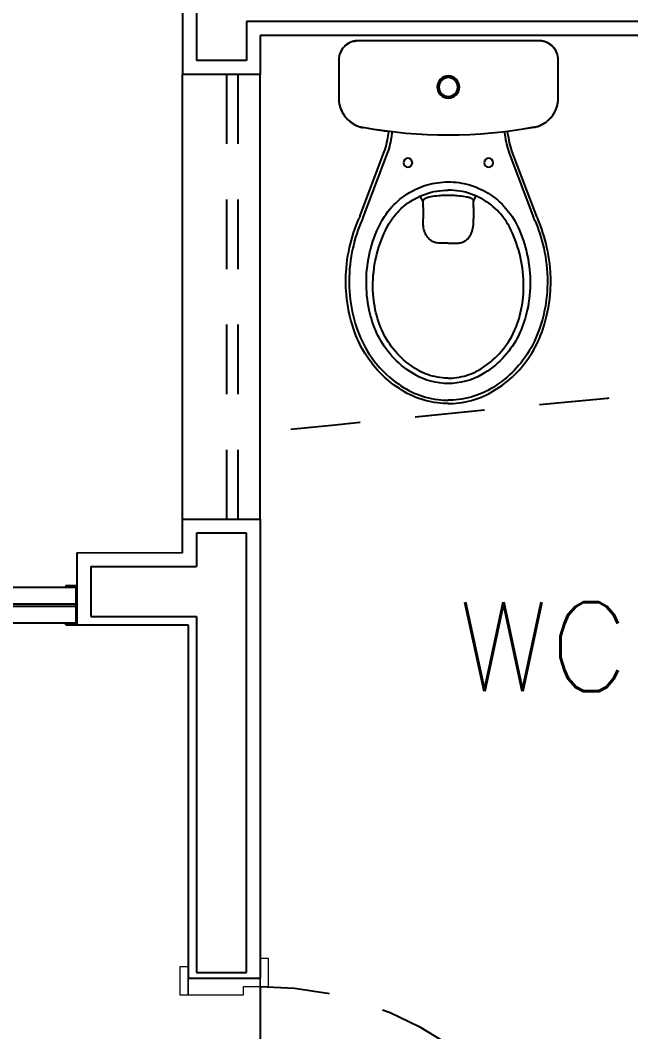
# Model space of a CAD drawing. Header units: millimetres. Extents: x 188.6 to 263.2, y 40.1 to 120.1.
# Drawn here: x 244.351 to 245.45, y 78.708 to 80.527 of the extents above; entities that cross this region are included whole.
import ezdxf

# ---------------------------------------------------------------- set-up
doc = ezdxf.new("R2010")
doc.units = ezdxf.units.MM
for name, pattern in [('ACAD_ISO14W100', [24, 12, -3, 0, -3, 0, -3, 0, -3]), ('DASHDOT2', [0.5, 0.25, -0.125, 0, -0.125]), ('HIDDEN2', [0.1875, 0.125, -0.0625]), ('XREF-TIPO$0$HIDDEN2', [0.1875, 0.125, -0.0625])]:
    doc.linetypes.add(name, pattern=pattern)
for name, color, linetype in [('ARQ', 8, 'Continuous'), ('ARQ-TXT', 8, 'Continuous'), ('ESTR-VIGAS', 11, 'HIDDEN2'), ('ESTRUTURA', 7, 'Continuous'), ('SPDA-MALHA', 162, 'ACAD_ISO14W100')]:
    doc.layers.add(name, color=color, linetype=linetype)
doc.styles.add('60-75', font='romans.shx', dxfattribs={"height": 0.12})

# ---------------------------------------------------------------- blocks, each defined once
blk = doc.blocks.new('varanda pav tipo')
at = {"color": 0, "linetype": 'Continuous'}
for radius, start, end in [(66.0865, 81.940842, 98.059109), (66.0565, 81.963438, 98.036513), (66.0015, 82.004914, 97.995038)]:
    blk.add_arc((44.19, -66.1865), radius, start, end, dxfattribs=at)
at = {"color": 0, "linetype": 'ByBlock'}
blk.add_arc((44.1853, -67.5842), 66.4892, 94.211332, 95.906992, dxfattribs=at)
blk = doc.blocks.new('XREF-TIPO$0$P909+cd00_p-flat-1')
at = {"color": 0}
for p, q in [((0.162, 0), (-0.162, 0)), ((0.162, 0), (0.162, -0.0003)), ((-0.1633, -0.0003), (-0.1633, -0.0003)), ((0.162, -0.0003), (0.162, -0.0003)), ((-0.1982, -0.1031), (-0.1982, -0.0352)), ((-0.1982, -0.0352), (-0.1982, -0.0352)), ((-0.1982, -0.1031), (-0.1982, -0.0352)), ((0.1968, -0.0352), (0.1968, -0.1036)), ((0.1968, -0.0352), (0.1968, -0.0352)), ((0.1968, -0.0352), (0.1968, -0.1036)), ((-0.1982, -0.1031), (-0.1982, -0.1031)), ((0.1968, -0.1036), (0.1968, -0.1036)), ((-0.1542, -0.156), (-0.1542, -0.1561)), ((0.1527, -0.1565), (0.1527, -0.1565)), ((-0.1593, -0.3162), (-0.1154, -0.2002)), ((-0.1099, -0.2023), (-0.1537, -0.3183)), ((0.1094, -0.2023), (0.1532, -0.3183)), ((0.1588, -0.3162), (0.115, -0.2002)), ((-0.0002, -0.2691), (-0.0002, -0.2689)), ((-0.0454, -0.2892), (-0.0499, -0.2795)), ((-0.0455, -0.2967), (-0.0455, -0.2893)), ((0.045, -0.2893), (0.0503, -0.2799)), ((0.045, -0.2967), (0.045, -0.2893)), ((-0.0455, -0.2967), (-0.0455, -0.2969)), ((-0.0455, -0.2969), (-0.0455, -0.2967)), ((-0.0455, -0.3002), (-0.0455, -0.2969)), ((-0.0455, -0.3002), (-0.0455, -0.3208)), ((0.045, -0.2967), (0.045, -0.2969)), ((0.045, -0.2969), (0.045, -0.2967)), ((0.045, -0.3002), (0.045, -0.2969)), ((0.045, -0.3002), (0.045, -0.3208)), ((-0.0455, -0.3283), (-0.0455, -0.3208)), ((0.045, -0.3283), (0.045, -0.3208)), ((0.1611, -0.3201), (0.1611, -0.3201)), ((-0.1109, -0.3364), (-0.1107, -0.3361)), ((-0.1105, -0.3363), (-0.1107, -0.3366)), ((0.1102, -0.3366), (0.11, -0.3363)), ((0.1104, -0.3364), (0.1102, -0.3361)), ((-0.0002, -0.3643), (-0.0158, -0.3643)), ((-0.0002, -0.3643), (0.0153, -0.3643)), ((-0.1236, -0.5115), (-0.1237, -0.5111)), ((-0.1235, -0.5111), (-0.1234, -0.5114)), ((0.1229, -0.5114), (0.123, -0.5111)), ((0.1231, -0.5115), (0.1232, -0.5111)), ((-0.0551, -0.5924), (-0.0556, -0.5922)), ((-0.0555, -0.5921), (-0.055, -0.5923)), ((0.0546, -0.5923), (0.055, -0.5921)), ((0.0547, -0.5924), (0.0551, -0.5922)), ((-0.0002, -0.607), (-0.0002, -0.6069)), ((-0.0002, -0.607), (-0.0002, -0.607))]:
    blk.add_line(p, q, dxfattribs=at)
for points in [[(-0.1982, -0.0352, 0), (-0.198, -0.0318, 0), (-0.1975, -0.0284, 0), (-0.1967, -0.0251, 0), (-0.1955, -0.0219, 0), (-0.1941, -0.0188, 0), (-0.1923, -0.0158, 0), (-0.1903, -0.0131, 0), (-0.188, -0.0106, 0), (-0.1854, -0.0083, 0), (-0.1827, -0.0062, 0), (-0.1797, -0.0045, 0), (-0.1766, -0.003, 0), (-0.1734, -0.0018, 0), (-0.1701, -0.001, 0), (-0.1667, -0.0005, 0), (-0.1633, -0.0003, 0)], [(-0.1982, -0.0352, 0), (-0.1982, -0.0345, 0), (-0.1981, -0.0331, 0), (-0.198, -0.0317, 0), (-0.1978, -0.0303, 0), (-0.1976, -0.029, 0), (-0.1974, -0.0276, 0), (-0.197, -0.0263, 0), (-0.1967, -0.025, 0), (-0.1962, -0.0236, 0), (-0.1957, -0.0224, 0), (-0.1952, -0.0211, 0), (-0.1946, -0.0198, 0), (-0.194, -0.0186, 0), (-0.1933, -0.0174, 0), (-0.1926, -0.0163, 0), (-0.1918, -0.0151, 0), (-0.191, -0.014, 0), (-0.1902, -0.0129, 0), (-0.1893, -0.0119, 0), (-0.1883, -0.0109, 0), (-0.1874, -0.0099, 0), (-0.1864, -0.009, 0), (-0.1853, -0.0081, 0), (-0.1842, -0.0073, 0), (-0.1831, -0.0065, 0), (-0.182, -0.0057, 0), (-0.1808, -0.005, 0), (-0.1796, -0.0043, 0), (-0.1784, -0.0037, 0), (-0.1771, -0.0032, 0), (-0.1758, -0.0026, 0), (-0.1745, -0.0022, 0), (-0.1732, -0.0018, 0), (-0.1719, -0.0014, 0), (-0.1706, -0.0011, 0), (-0.1692, -0.0008, 0), (-0.1678, -0.0006, 0), (-0.1665, -0.0005, 0), (-0.1651, -0.0004, 0), (-0.1637, -0.0003, 0), (-0.1633, -0.0003, 0)], [(0.162, -0.0003, 0), (0.1654, -0.0005, 0), (0.1687, -0.001, 0), (0.1721, -0.0018, 0), (0.1753, -0.003, 0), (0.1784, -0.0045, 0), (0.1813, -0.0062, 0), (0.1841, -0.0083, 0), (0.1866, -0.0106, 0), (0.1889, -0.0131, 0), (0.191, -0.0158, 0), (0.1927, -0.0188, 0), (0.1942, -0.0219, 0), (0.1953, -0.0251, 0), (0.1962, -0.0284, 0), (0.1967, -0.0318, 0), (0.1968, -0.0352, 0)], [(0.162, -0.0003, 0), (0.1627, -0.0003, 0), (0.1641, -0.0004, 0), (0.1655, -0.0005, 0), (0.1668, -0.0007, 0), (0.1682, -0.0009, 0), (0.1696, -0.0012, 0), (0.1709, -0.0015, 0), (0.1722, -0.0019, 0), (0.1735, -0.0023, 0), (0.1748, -0.0028, 0), (0.1761, -0.0033, 0), (0.1773, -0.0039, 0), (0.1786, -0.0045, 0), (0.1798, -0.0052, 0), (0.1809, -0.0059, 0), (0.1821, -0.0067, 0), (0.1832, -0.0075, 0), (0.1842, -0.0083, 0), (0.1853, -0.0092, 0), (0.1863, -0.0102, 0), (0.1873, -0.0111, 0), (0.1882, -0.0122, 0), (0.1891, -0.0132, 0), (0.1899, -0.0143, 0), (0.1907, -0.0154, 0), (0.1915, -0.0166, 0), (0.1922, -0.0177, 0), (0.1928, -0.0189, 0), (0.1934, -0.0202, 0), (0.194, -0.0214, 0), (0.1945, -0.0227, 0), (0.195, -0.024, 0), (0.1954, -0.0253, 0), (0.1958, -0.0266, 0), (0.1961, -0.028, 0), (0.1963, -0.0293, 0), (0.1965, -0.0307, 0), (0.1967, -0.0321, 0), (0.1968, -0.0334, 0), (0.1968, -0.0348, 0), (0.1968, -0.0352, 0)], [(-0.1542, -0.156, 0), (-0.1571, -0.1554, 0), (-0.16, -0.1546, 0), (-0.1629, -0.1536, 0), (-0.1657, -0.1525, 0), (-0.1685, -0.1512, 0), (-0.1712, -0.1498, 0), (-0.1737, -0.1482, 0), (-0.1762, -0.1465, 0), (-0.1786, -0.1446, 0), (-0.1809, -0.1426, 0), (-0.1831, -0.1405, 0), (-0.1851, -0.1383, 0), (-0.187, -0.136, 0), (-0.1888, -0.1335, 0), (-0.1904, -0.131, 0), (-0.1919, -0.1284, 0), (-0.1932, -0.1256, 0), (-0.1944, -0.1229, 0), (-0.1955, -0.1201, 0), (-0.1963, -0.1172, 0), (-0.197, -0.1142, 0), (-0.1976, -0.1113, 0), (-0.1979, -0.1083, 0), (-0.1981, -0.1053, 0), (-0.1982, -0.1031, 0)], [(-0.1542, -0.1561, 0), (-0.1544, -0.156, 0), (-0.1561, -0.1557, 0), (-0.1578, -0.1553, 0), (-0.1594, -0.1548, 0), (-0.1611, -0.1543, 0), (-0.1627, -0.1538, 0), (-0.1643, -0.1532, 0), (-0.1658, -0.1525, 0), (-0.1674, -0.1518, 0), (-0.1689, -0.151, 0), (-0.1704, -0.1502, 0), (-0.1719, -0.1494, 0), (-0.1734, -0.1485, 0), (-0.1748, -0.1475, 0), (-0.1762, -0.1466, 0), (-0.1775, -0.1455, 0), (-0.1789, -0.1445, 0), (-0.1802, -0.1434, 0), (-0.1814, -0.1422, 0), (-0.1826, -0.141, 0), (-0.1838, -0.1398, 0), (-0.185, -0.1385, 0), (-0.1861, -0.1372, 0), (-0.1871, -0.1359, 0), (-0.1881, -0.1345, 0), (-0.1891, -0.1331, 0), (-0.19, -0.1317, 0), (-0.1909, -0.1302, 0), (-0.1917, -0.1287, 0), (-0.1925, -0.1272, 0), (-0.1933, -0.1257, 0), (-0.194, -0.1241, 0), (-0.1946, -0.1225, 0), (-0.1952, -0.1209, 0), (-0.1957, -0.1193, 0), (-0.1962, -0.1177, 0), (-0.1966, -0.116, 0), (-0.197, -0.1143, 0), (-0.1973, -0.1127, 0), (-0.1976, -0.111, 0), (-0.1978, -0.1093, 0), (-0.198, -0.1076, 0), (-0.1981, -0.1059, 0), (-0.1982, -0.1042, 0), (-0.1982, -0.1031, 0)], [(0.1968, -0.1036, 0), (0.1967, -0.1066, 0), (0.1965, -0.1096, 0), (0.1961, -0.1126, 0), (0.1955, -0.1156, 0), (0.1947, -0.1185, 0), (0.1938, -0.1214, 0), (0.1927, -0.1242, 0), (0.1915, -0.127, 0), (0.1901, -0.1297, 0), (0.1885, -0.1323, 0), (0.1868, -0.1348, 0), (0.185, -0.1372, 0), (0.1831, -0.1395, 0), (0.181, -0.1417, 0), (0.1788, -0.1438, 0), (0.1765, -0.1457, 0), (0.1741, -0.1476, 0), (0.1715, -0.1492, 0), (0.169, -0.1507, 0), (0.1663, -0.1521, 0), (0.1635, -0.1533, 0), (0.1607, -0.1544, 0), (0.1578, -0.1553, 0), (0.1549, -0.1561, 0), (0.1527, -0.1565, 0)], [(0.1968, -0.1036, 0), (0.1968, -0.1038, 0), (0.1968, -0.1055, 0), (0.1967, -0.1072, 0), (0.1966, -0.1089, 0), (0.1964, -0.1107, 0), (0.1961, -0.1123, 0), (0.1958, -0.114, 0), (0.1955, -0.1157, 0), (0.1951, -0.1173, 0), (0.1946, -0.119, 0), (0.1941, -0.1206, 0), (0.1935, -0.1222, 0), (0.1929, -0.1238, 0), (0.1922, -0.1254, 0), (0.1915, -0.127, 0), (0.1908, -0.1285, 0), (0.19, -0.13, 0), (0.1891, -0.1314, 0), (0.1882, -0.1329, 0), (0.1872, -0.1343, 0), (0.1862, -0.1357, 0), (0.1852, -0.1371, 0), (0.1841, -0.1384, 0), (0.183, -0.1397, 0), (0.1818, -0.1409, 0), (0.1806, -0.1421, 0), (0.1794, -0.1433, 0), (0.1781, -0.1444, 0), (0.1768, -0.1455, 0), (0.1755, -0.1465, 0), (0.1741, -0.1476, 0), (0.1727, -0.1485, 0), (0.1713, -0.1494, 0), (0.1698, -0.1503, 0), (0.1683, -0.1511, 0), (0.1668, -0.1519, 0), (0.1652, -0.1526, 0), (0.1636, -0.1533, 0), (0.1621, -0.1539, 0), (0.1604, -0.1545, 0), (0.1588, -0.155, 0), (0.1572, -0.1555, 0), (0.1555, -0.1559, 0), (0.1538, -0.1563, 0), (0.1527, -0.1565, 0)], [(-0.1154, -0.2002, 0), (-0.1154, -0.2002, 0), (-0.114, -0.1961, 0), (-0.1127, -0.1919, 0), (-0.1116, -0.1877, 0), (-0.1106, -0.1834, 0), (-0.1097, -0.1791, 0), (-0.1089, -0.1747, 0), (-0.1077, -0.1674, 0), (-0.1071, -0.1634, 0)], [(0.115, -0.2002, 0), (0.115, -0.2002, 0), (0.1135, -0.1961, 0), (0.1122, -0.1919, 0), (0.1111, -0.1877, 0), (0.1101, -0.1834, 0), (0.1092, -0.1791, 0), (0.1084, -0.1747, 0), (0.1072, -0.1674, 0), (0.1066, -0.1636, 0)], [(-0.1011, -0.1641, 0), (-0.1014, -0.1661, 0), (-0.1024, -0.1722, 0), (-0.1035, -0.1783, 0), (-0.1043, -0.1824, 0), (-0.1051, -0.1864, 0), (-0.1061, -0.1904, 0), (-0.1072, -0.1944, 0), (-0.1085, -0.1984, 0), (-0.1099, -0.2023, 0)], [(0.1007, -0.1643, 0), (0.101, -0.1661, 0), (0.1019, -0.1722, 0), (0.103, -0.1783, 0), (0.1038, -0.1824, 0), (0.1046, -0.1864, 0), (0.1056, -0.1904, 0), (0.1067, -0.1944, 0), (0.108, -0.1984, 0), (0.1094, -0.2023, 0)], [(-0.0002, -0.2542, 0), (-0.005, -0.2543, 0), (-0.0098, -0.2545, 0), (-0.0145, -0.2549, 0), (-0.0192, -0.2555, 0), (-0.024, -0.2563, 0), (-0.0288, -0.2572, 0), (-0.0335, -0.2583, 0), (-0.0382, -0.2596, 0), (-0.0437, -0.2613, 0), (-0.049, -0.2632, 0), (-0.0543, -0.2653, 0), (-0.0595, -0.2677, 0), (-0.0637, -0.2698, 0), (-0.0678, -0.272, 0), (-0.0719, -0.2744, 0), (-0.0758, -0.2769, 0), (-0.0797, -0.2796, 0), (-0.0843, -0.283, 0), (-0.0887, -0.2866, 0), (-0.093, -0.2903, 0), (-0.0971, -0.2943, 0), (-0.1003, -0.2976, 0), (-0.1035, -0.3011, 0), (-0.1065, -0.3047, 0), (-0.1094, -0.3084, 0), (-0.1122, -0.3122, 0), (-0.1151, -0.3165, 0), (-0.1179, -0.3209, 0), (-0.1205, -0.3254, 0), (-0.1229, -0.33, 0)], [(0.1224, -0.33, 0), (0.12, -0.3254, 0), (0.1174, -0.3209, 0), (0.1146, -0.3165, 0), (0.1117, -0.3122, 0), (0.1083, -0.3076, 0), (0.1047, -0.3031, 0), (0.101, -0.2989, 0), (0.0971, -0.2947, 0), (0.0937, -0.2915, 0), (0.0902, -0.2883, 0), (0.0867, -0.2853, 0), (0.083, -0.2824, 0), (0.0792, -0.2796, 0), (0.0745, -0.2764, 0), (0.0697, -0.2734, 0), (0.0647, -0.2706, 0), (0.0596, -0.268, 0), (0.0554, -0.266, 0), (0.051, -0.2642, 0), (0.0467, -0.2625, 0), (0.0422, -0.2609, 0), (0.0377, -0.2596, 0), (0.0331, -0.2583, 0), (0.0285, -0.2573, 0), (0.0238, -0.2563, 0), (0.0191, -0.2556, 0), (0.0143, -0.255, 0), (0.0095, -0.2545, 0), (0.0046, -0.2543, 0), (-0.0002, -0.2542, 0)], [(-0.1107, -0.3361, 0), (-0.1107, -0.3361, 0), (-0.1089, -0.3327, 0), (-0.107, -0.3294, 0), (-0.105, -0.3262, 0), (-0.1025, -0.3224, 0), (-0.0999, -0.3188, 0), (-0.0972, -0.3153, 0), (-0.0943, -0.3118, 0), (-0.0912, -0.3084, 0), (-0.0881, -0.3051, 0), (-0.0847, -0.3019, 0), (-0.0813, -0.2989, 0), (-0.0774, -0.2956, 0), (-0.0733, -0.2926, 0), (-0.0692, -0.2897, 0), (-0.0649, -0.2869, 0), (-0.0604, -0.2844, 0), (-0.0558, -0.282, 0), (-0.0512, -0.2798, 0), (-0.0464, -0.2777, 0), (-0.0414, -0.2759, 0), (-0.0364, -0.2742, 0), (-0.0312, -0.2728, 0), (-0.0261, -0.2716, 0), (-0.021, -0.2706, 0), (-0.0158, -0.2699, 0), (-0.0106, -0.2693, 0), (-0.0054, -0.269, 0), (-0.0002, -0.2689, 0)], [(0.1102, -0.3361, 0), (0.1102, -0.3361, 0), (0.1084, -0.3327, 0), (0.1065, -0.3294, 0), (0.1045, -0.3262, 0), (0.102, -0.3224, 0), (0.0994, -0.3188, 0), (0.0967, -0.3153, 0), (0.0938, -0.3118, 0), (0.0908, -0.3084, 0), (0.0876, -0.3051, 0), (0.0843, -0.3019, 0), (0.0808, -0.2989, 0), (0.0769, -0.2956, 0), (0.0729, -0.2926, 0), (0.0687, -0.2897, 0), (0.0644, -0.2869, 0), (0.0599, -0.2844, 0), (0.0553, -0.282, 0), (0.0507, -0.2798, 0), (0.0459, -0.2777, 0), (0.0409, -0.2759, 0), (0.0359, -0.2742, 0), (0.0308, -0.2728, 0), (0.0256, -0.2716, 0), (0.0205, -0.2706, 0), (0.0153, -0.2699, 0), (0.0101, -0.2693, 0), (0.005, -0.269, 0), (-0.0002, -0.2689, 0)], [(-0.043, -0.2844, 0), (-0.0431, -0.2844, 0), (-0.0434, -0.2847, 0), (-0.0437, -0.2851, 0), (-0.044, -0.2855, 0), (-0.0443, -0.286, 0), (-0.0446, -0.2865, 0), (-0.0449, -0.2871, 0), (-0.0451, -0.2878, 0), (-0.0453, -0.2885, 0), (-0.0454, -0.2892, 0), (-0.0455, -0.2893, 0)], [(-0.0349, -0.281, 0), (-0.0353, -0.2811, 0), (-0.036, -0.2813, 0), (-0.0367, -0.2814, 0), (-0.0374, -0.2817, 0), (-0.0382, -0.2819, 0), (-0.0388, -0.2821, 0), (-0.0395, -0.2824, 0), (-0.0401, -0.2827, 0), (-0.0407, -0.283, 0), (-0.0413, -0.2833, 0), (-0.0419, -0.2837, 0), (-0.0425, -0.284, 0), (-0.043, -0.2844, 0)], [(-0.0002, -0.2778, 0), (-0.0016, -0.2778, 0), (-0.0046, -0.2778, 0), (-0.0077, -0.2779, 0), (-0.0108, -0.2781, 0), (-0.014, -0.2783, 0), (-0.0171, -0.2786, 0), (-0.0203, -0.2789, 0), (-0.0236, -0.2793, 0), (-0.0268, -0.2797, 0), (-0.0301, -0.2802, 0), (-0.0333, -0.2807, 0), (-0.0349, -0.281, 0)], [(0.0344, -0.281, 0), (0.034, -0.281, 0), (0.0307, -0.2804, 0), (0.0274, -0.2799, 0), (0.0241, -0.2794, 0), (0.0209, -0.279, 0), (0.0176, -0.2787, 0), (0.0144, -0.2784, 0), (0.0112, -0.2781, 0), (0.008, -0.278, 0), (0.0049, -0.2778, 0), (0.0017, -0.2778, 0), (-0.0002, -0.2778, 0)], [(0.0425, -0.2844, 0), (0.0422, -0.2842, 0), (0.0416, -0.2838, 0), (0.0411, -0.2834, 0), (0.0405, -0.2831, 0), (0.0398, -0.2828, 0), (0.0392, -0.2825, 0), (0.0385, -0.2822, 0), (0.0378, -0.2819, 0), (0.0371, -0.2817, 0), (0.0364, -0.2815, 0), (0.0357, -0.2813, 0), (0.0349, -0.2811, 0), (0.0344, -0.281, 0)], [(0.045, -0.2893, 0), (0.0448, -0.2885, 0), (0.0446, -0.2878, 0), (0.0444, -0.2871, 0), (0.0441, -0.2865, 0), (0.0438, -0.2859, 0), (0.0435, -0.2854, 0), (0.0432, -0.285, 0), (0.0428, -0.2847, 0), (0.0425, -0.2844, 0), (0.0425, -0.2844, 0)], [(-0.0455, -0.2967, 0), (-0.0455, -0.2967, 0)], [(0.045, -0.2967, 0), (0.045, -0.2967, 0)], [(-0.1777, -0.372, 0), (-0.1777, -0.372, 0), (-0.1762, -0.3654, 0), (-0.1745, -0.3588, 0), (-0.1726, -0.3522, 0), (-0.1706, -0.3456, 0), (-0.1685, -0.3391, 0), (-0.1661, -0.3327, 0), (-0.1638, -0.3267, 0), (-0.1612, -0.3208, 0)], [(-0.1558, -0.3233, 0), (-0.1582, -0.329, 0), (-0.1605, -0.3348, 0), (-0.1628, -0.3411, 0), (-0.1649, -0.3474, 0), (-0.1669, -0.3538, 0), (-0.1687, -0.3603, 0), (-0.1704, -0.3668, 0), (-0.1719, -0.3733, 0)], [(0.1553, -0.3233, 0), (0.1577, -0.329, 0), (0.16, -0.3348, 0), (0.1623, -0.3411, 0), (0.1644, -0.3474, 0), (0.1664, -0.3538, 0), (0.1682, -0.3603, 0), (0.1699, -0.3668, 0), (0.1714, -0.3733, 0)], [(0.1773, -0.372, 0), (0.1773, -0.372, 0), (0.1757, -0.3654, 0), (0.174, -0.3588, 0), (0.1721, -0.3522, 0), (0.1701, -0.3456, 0), (0.168, -0.3391, 0), (0.1656, -0.3327, 0), (0.1633, -0.3267, 0), (0.1607, -0.3208, 0)], [(-0.1229, -0.33, 0), (-0.1257, -0.3359, 0), (-0.1284, -0.3418, 0), (-0.1309, -0.3478, 0), (-0.1332, -0.3539, 0), (-0.1353, -0.3601, 0), (-0.1373, -0.3663, 0), (-0.1392, -0.3727, 0), (-0.1409, -0.3792, 0), (-0.1424, -0.3857, 0), (-0.1437, -0.3923, 0), (-0.1448, -0.3989, 0), (-0.1458, -0.4055, 0), (-0.1465, -0.412, 0), (-0.147, -0.4185, 0), (-0.1474, -0.425, 0), (-0.1476, -0.4316, 0), (-0.1476, -0.4381, 0), (-0.1475, -0.4446, 0), (-0.1471, -0.4513, 0), (-0.1465, -0.458, 0), (-0.1458, -0.4647, 0), (-0.1448, -0.4714, 0), (-0.1437, -0.478, 0), (-0.1423, -0.4846, 0), (-0.1412, -0.4897, 0), (-0.1399, -0.4947, 0), (-0.1384, -0.4998, 0), (-0.1369, -0.5048, 0), (-0.1352, -0.5098, 0), (-0.1334, -0.5148, 0)], [(-0.1237, -0.5111, 0), (-0.1237, -0.5111, 0), (-0.1241, -0.5101, 0), (-0.1259, -0.5049, 0), (-0.1275, -0.4996, 0), (-0.129, -0.4943, 0), (-0.1303, -0.4889, 0), (-0.1315, -0.4835, 0), (-0.1326, -0.478, 0), (-0.1335, -0.4724, 0), (-0.1342, -0.4668, 0), (-0.1348, -0.4612, 0), (-0.1353, -0.4556, 0), (-0.1357, -0.4489, 0), (-0.1358, -0.4422, 0), (-0.1358, -0.4355, 0), (-0.1355, -0.4289, 0), (-0.1351, -0.4222, 0), (-0.1344, -0.4158, 0), (-0.1336, -0.4093, 0), (-0.1327, -0.4029, 0), (-0.1315, -0.3965, 0), (-0.1302, -0.3902, 0), (-0.1287, -0.3839, 0), (-0.1269, -0.3775, 0), (-0.125, -0.3711, 0), (-0.1229, -0.3647, 0), (-0.1206, -0.3585, 0), (-0.1182, -0.3523, 0), (-0.1155, -0.3461, 0), (-0.1133, -0.3413, 0), (-0.1109, -0.3364, 0)], [(-0.1109, -0.3364, 0), (-0.1108, -0.3365, 0), (-0.1107, -0.3366, 0), (-0.1107, -0.3366, 0), (-0.1107, -0.3366, 0)], [(-0.1105, -0.3363, 0), (-0.1105, -0.3363, 0), (-0.1105, -0.3362, 0), (-0.1106, -0.3362, 0), (-0.1107, -0.3361, 0)], [(-0.0318, -0.3593, 0), (-0.0335, -0.358, 0), (-0.0352, -0.3565, 0), (-0.0367, -0.3549, 0), (-0.0381, -0.3532, 0), (-0.0393, -0.3514, 0), (-0.0404, -0.3495, 0), (-0.0414, -0.3476, 0), (-0.0423, -0.3455, 0), (-0.0433, -0.3428, 0), (-0.0441, -0.34, 0), (-0.0447, -0.3371, 0), (-0.0451, -0.3342, 0), (-0.0454, -0.3313, 0), (-0.0455, -0.3283, 0)], [(0.0313, -0.3593, 0), (0.0331, -0.358, 0), (0.0347, -0.3565, 0), (0.0362, -0.3549, 0), (0.0376, -0.3532, 0), (0.0388, -0.3514, 0), (0.04, -0.3495, 0), (0.0409, -0.3476, 0), (0.0418, -0.3455, 0), (0.0428, -0.3428, 0), (0.0436, -0.34, 0), (0.0442, -0.3371, 0), (0.0446, -0.3342, 0), (0.0449, -0.3313, 0), (0.045, -0.3283, 0)], [(0.11, -0.3363, 0), (0.11, -0.3363, 0), (0.11, -0.3362, 0), (0.1101, -0.3362, 0), (0.1102, -0.3361, 0)], [(0.1104, -0.3364, 0), (0.1103, -0.3365, 0), (0.1102, -0.3366, 0), (0.1102, -0.3366, 0), (0.1102, -0.3366, 0)], [(0.1232, -0.5111, 0), (0.1232, -0.5111, 0), (0.1236, -0.5101, 0), (0.1254, -0.5049, 0), (0.127, -0.4996, 0), (0.1285, -0.4943, 0), (0.1298, -0.4889, 0), (0.131, -0.4835, 0), (0.1321, -0.478, 0), (0.133, -0.4724, 0), (0.1337, -0.4668, 0), (0.1344, -0.4612, 0), (0.1348, -0.4556, 0), (0.1352, -0.4489, 0), (0.1353, -0.4422, 0), (0.1353, -0.4355, 0), (0.135, -0.4289, 0), (0.1346, -0.4222, 0), (0.1339, -0.4158, 0), (0.1331, -0.4093, 0), (0.1322, -0.4029, 0), (0.131, -0.3965, 0), (0.1297, -0.3902, 0), (0.1282, -0.3839, 0), (0.1264, -0.3775, 0), (0.1245, -0.3711, 0), (0.1224, -0.3647, 0), (0.1201, -0.3585, 0), (0.1177, -0.3523, 0), (0.115, -0.3461, 0), (0.1128, -0.3413, 0), (0.1104, -0.3364, 0)], [(0.133, -0.5148, 0), (0.1347, -0.5099, 0), (0.1364, -0.5049, 0), (0.1379, -0.4999, 0), (0.1394, -0.4948, 0), (0.1407, -0.4897, 0), (0.1419, -0.4846, 0), (0.1432, -0.4782, 0), (0.1443, -0.4717, 0), (0.1452, -0.4653, 0), (0.146, -0.4588, 0), (0.1465, -0.4523, 0), (0.1469, -0.4458, 0), (0.1471, -0.4391, 0), (0.1471, -0.4323, 0), (0.147, -0.4256, 0), (0.1466, -0.4189, 0), (0.146, -0.4122, 0), (0.1453, -0.4055, 0), (0.1444, -0.3991, 0), (0.1433, -0.3927, 0), (0.142, -0.3863, 0), (0.1406, -0.3799, 0), (0.139, -0.3736, 0), (0.1372, -0.3674, 0), (0.1352, -0.361, 0), (0.133, -0.3546, 0), (0.1306, -0.3484, 0), (0.128, -0.3422, 0), (0.1253, -0.3361, 0), (0.1224, -0.33, 0)], [(-0.0158, -0.3643, 0), (-0.018, -0.3643, 0), (-0.0201, -0.364, 0), (-0.0222, -0.3636, 0), (-0.0242, -0.3631, 0), (-0.0258, -0.3625, 0), (-0.0274, -0.3619, 0), (-0.0289, -0.3611, 0), (-0.0304, -0.3603, 0), (-0.0318, -0.3593, 0)], [(0.0153, -0.3643, 0), (0.0175, -0.3643, 0), (0.0197, -0.364, 0), (0.0217, -0.3636, 0), (0.0237, -0.3631, 0), (0.0253, -0.3625, 0), (0.0269, -0.3619, 0), (0.0284, -0.3611, 0), (0.0299, -0.3603, 0), (0.0313, -0.3593, 0)], [(-0.1846, -0.4328, 0), (-0.1846, -0.4328, 0), (-0.1846, -0.4287, 0), (-0.1845, -0.4245, 0), (-0.1843, -0.4204, 0), (-0.1841, -0.4162, 0), (-0.1836, -0.4088, 0), (-0.1828, -0.4014, 0), (-0.1819, -0.3941, 0), (-0.1807, -0.3867, 0), (-0.1793, -0.3793, 0), (-0.1777, -0.372, 0)], [(-0.1719, -0.3733, 0), (-0.1735, -0.3806, 0), (-0.1749, -0.3879, 0), (-0.176, -0.3953, 0), (-0.177, -0.4027, 0), (-0.1777, -0.4102, 0), (-0.1782, -0.4177, 0), (-0.1785, -0.4252, 0), (-0.1786, -0.4328, 0)], [(0.1714, -0.3733, 0), (0.173, -0.3806, 0), (0.1744, -0.3879, 0), (0.1755, -0.3953, 0), (0.1765, -0.4027, 0), (0.1772, -0.4102, 0), (0.1777, -0.4177, 0), (0.178, -0.4252, 0), (0.1781, -0.4328, 0)], [(0.1841, -0.4328, 0), (0.1841, -0.4328, 0), (0.1841, -0.4287, 0), (0.184, -0.4245, 0), (0.1838, -0.4204, 0), (0.1836, -0.4162, 0), (0.1831, -0.4088, 0), (0.1823, -0.4014, 0), (0.1814, -0.3941, 0), (0.1802, -0.3867, 0), (0.1788, -0.3793, 0), (0.1773, -0.372, 0)], [(-0.0002, -0.6528, 0), (-0.0049, -0.6527, 0), (-0.0096, -0.6525, 0), (-0.0143, -0.6521, 0), (-0.0199, -0.6515, 0), (-0.0255, -0.6507, 0), (-0.031, -0.6497, 0), (-0.0365, -0.6485, 0), (-0.0419, -0.6471, 0), (-0.0475, -0.6455, 0), (-0.053, -0.6436, 0), (-0.0584, -0.6416, 0), (-0.0637, -0.6393, 0), (-0.069, -0.6369, 0), (-0.074, -0.6344, 0), (-0.0788, -0.6317, 0), (-0.0836, -0.6288, 0), (-0.0883, -0.6259, 0), (-0.0929, -0.6228, 0), (-0.0976, -0.6195, 0), (-0.1021, -0.616, 0), (-0.1066, -0.6125, 0), (-0.1109, -0.6088, 0), (-0.1151, -0.605, 0), (-0.1194, -0.601, 0), (-0.1235, -0.5969, 0), (-0.1275, -0.5926, 0), (-0.1313, -0.5882, 0), (-0.1351, -0.5838, 0), (-0.1392, -0.5785, 0), (-0.1432, -0.5731, 0), (-0.147, -0.5676, 0), (-0.1506, -0.5619, 0), (-0.154, -0.5561, 0), (-0.1567, -0.5511, 0), (-0.1593, -0.546, 0), (-0.1618, -0.5408, 0), (-0.1641, -0.5355, 0), (-0.1663, -0.5302, 0), (-0.1684, -0.5248, 0), (-0.1709, -0.5175, 0), (-0.1732, -0.5102, 0), (-0.1753, -0.5028, 0), (-0.1772, -0.4953, 0), (-0.1789, -0.4878, 0), (-0.1804, -0.4802, 0), (-0.1817, -0.4724, 0), (-0.1827, -0.4646, 0), (-0.1835, -0.4567, 0), (-0.184, -0.4507, 0), (-0.1843, -0.4448, 0), (-0.1845, -0.4388, 0), (-0.1846, -0.4328, 0)], [(-0.1786, -0.4328, 0), (-0.1786, -0.4367, 0), (-0.1784, -0.4439, 0), (-0.178, -0.4511, 0), (-0.1774, -0.4583, 0), (-0.1766, -0.4655, 0), (-0.1756, -0.4726, 0), (-0.1744, -0.4798, 0), (-0.173, -0.487, 0), (-0.1713, -0.4943, 0), (-0.1695, -0.5015, 0), (-0.1675, -0.5087, 0), (-0.1652, -0.5157, 0), (-0.1628, -0.5228, 0), (-0.1604, -0.5288, 0), (-0.1579, -0.5348, 0), (-0.1552, -0.5408, 0), (-0.1523, -0.5466, 0), (-0.1493, -0.5524, 0), (-0.1459, -0.5581, 0), (-0.1423, -0.5638, 0), (-0.1385, -0.5693, 0), (-0.1346, -0.5748, 0), (-0.1305, -0.58, 0), (-0.1268, -0.5844, 0), (-0.1231, -0.5886, 0), (-0.1192, -0.5927, 0), (-0.1152, -0.5967, 0), (-0.1111, -0.6006, 0), (-0.1061, -0.6051, 0), (-0.1009, -0.6094, 0), (-0.0955, -0.6136, 0), (-0.0901, -0.6175, 0), (-0.0855, -0.6206, 0), (-0.0809, -0.6236, 0), (-0.0761, -0.6264, 0), (-0.0713, -0.6291, 0), (-0.0664, -0.6315, 0), (-0.0615, -0.6338, 0), (-0.0565, -0.6359, 0), (-0.0515, -0.6378, 0), (-0.0464, -0.6396, 0), (-0.0412, -0.6411, 0), (-0.0358, -0.6426, 0), (-0.0303, -0.6438, 0), (-0.0249, -0.6448, 0), (-0.0193, -0.6456, 0), (-0.0138, -0.6462, 0), (-0.0093, -0.6466, 0), (-0.0048, -0.6468, 0), (-0.0002, -0.6469, 0)], [(-0.0002, -0.6528, 0), (0.0045, -0.6527, 0), (0.0092, -0.6525, 0), (0.0138, -0.6521, 0), (0.0194, -0.6515, 0), (0.025, -0.6507, 0), (0.0305, -0.6497, 0), (0.036, -0.6485, 0), (0.0414, -0.6471, 0), (0.047, -0.6455, 0), (0.0525, -0.6436, 0), (0.0579, -0.6416, 0), (0.0632, -0.6393, 0), (0.0685, -0.6369, 0), (0.0735, -0.6344, 0), (0.0783, -0.6317, 0), (0.0831, -0.6288, 0), (0.0878, -0.6259, 0), (0.0925, -0.6228, 0), (0.0971, -0.6195, 0), (0.1016, -0.616, 0), (0.1061, -0.6125, 0), (0.1104, -0.6088, 0), (0.1146, -0.605, 0), (0.1189, -0.601, 0), (0.123, -0.5969, 0), (0.127, -0.5926, 0), (0.1309, -0.5882, 0), (0.1346, -0.5838, 0), (0.1387, -0.5785, 0), (0.1427, -0.5731, 0), (0.1465, -0.5676, 0), (0.1501, -0.5619, 0), (0.1535, -0.5561, 0), (0.1562, -0.5511, 0), (0.1589, -0.546, 0), (0.1613, -0.5408, 0), (0.1636, -0.5355, 0), (0.1658, -0.5302, 0), (0.1679, -0.5248, 0), (0.1704, -0.5175, 0), (0.1727, -0.5102, 0), (0.1748, -0.5028, 0), (0.1767, -0.4953, 0), (0.1784, -0.4878, 0), (0.1799, -0.4802, 0), (0.1812, -0.4724, 0), (0.1822, -0.4646, 0), (0.183, -0.4567, 0), (0.1835, -0.4507, 0), (0.1838, -0.4448, 0), (0.184, -0.4388, 0), (0.1841, -0.4328, 0)], [(0.1781, -0.4328, 0), (0.1781, -0.4367, 0), (0.1779, -0.4439, 0), (0.1775, -0.4511, 0), (0.1769, -0.4583, 0), (0.1761, -0.4655, 0), (0.1751, -0.4726, 0), (0.1739, -0.4798, 0), (0.1725, -0.487, 0), (0.1709, -0.4943, 0), (0.169, -0.5015, 0), (0.167, -0.5087, 0), (0.1647, -0.5157, 0), (0.1623, -0.5228, 0), (0.16, -0.5288, 0), (0.1574, -0.5348, 0), (0.1547, -0.5408, 0), (0.1519, -0.5466, 0), (0.1488, -0.5524, 0), (0.1454, -0.5581, 0), (0.1418, -0.5638, 0), (0.1381, -0.5693, 0), (0.1341, -0.5748, 0), (0.13, -0.58, 0), (0.1263, -0.5844, 0), (0.1226, -0.5886, 0), (0.1187, -0.5927, 0), (0.1147, -0.5967, 0), (0.1106, -0.6006, 0), (0.1056, -0.6051, 0), (0.1004, -0.6094, 0), (0.0951, -0.6136, 0), (0.0896, -0.6175, 0), (0.085, -0.6206, 0), (0.0804, -0.6236, 0), (0.0756, -0.6264, 0), (0.0708, -0.6291, 0), (0.0659, -0.6315, 0), (0.061, -0.6338, 0), (0.056, -0.6359, 0), (0.051, -0.6378, 0), (0.0459, -0.6396, 0), (0.0407, -0.6411, 0), (0.0353, -0.6426, 0), (0.0299, -0.6438, 0), (0.0244, -0.6448, 0), (0.0188, -0.6456, 0), (0.0133, -0.6462, 0), (0.0088, -0.6466, 0), (0.0043, -0.6468, 0), (-0.0002, -0.6469, 0)], [(-0.1334, -0.5148, 0), (-0.1314, -0.5199, 0), (-0.1292, -0.525, 0), (-0.1269, -0.53, 0), (-0.1244, -0.5349, 0), (-0.1217, -0.5397, 0), (-0.1188, -0.5445, 0), (-0.1157, -0.5493, 0), (-0.1124, -0.554, 0), (-0.109, -0.5585, 0), (-0.1055, -0.5629, 0), (-0.1017, -0.5673, 0), (-0.0977, -0.5716, 0), (-0.0936, -0.5757, 0), (-0.0894, -0.5797, 0), (-0.085, -0.5835, 0), (-0.0803, -0.5873, 0), (-0.0755, -0.5909, 0), (-0.0706, -0.5943, 0), (-0.0656, -0.5976, 0), (-0.0604, -0.6007, 0)], [(-0.1237, -0.5111, 0), (-0.1235, -0.5111, 0), (-0.1235, -0.5111, 0)], [(-0.1236, -0.5115, 0), (-0.1235, -0.5114, 0), (-0.1234, -0.5114, 0), (-0.1234, -0.5114, 0)], [(-0.0556, -0.5922, 0), (-0.0556, -0.5922, 0), (-0.06, -0.5896, 0), (-0.0643, -0.5868, 0), (-0.0685, -0.5839, 0), (-0.0726, -0.5808, 0), (-0.0766, -0.5776, 0), (-0.0806, -0.5742, 0), (-0.0845, -0.5707, 0), (-0.0883, -0.567, 0), (-0.0919, -0.5632, 0), (-0.0954, -0.5593, 0), (-0.0989, -0.555, 0), (-0.1023, -0.5507, 0), (-0.1055, -0.5462, 0), (-0.1086, -0.5416, 0), (-0.1115, -0.5369, 0), (-0.1143, -0.5319, 0), (-0.117, -0.5268, 0), (-0.1194, -0.5216, 0), (-0.1217, -0.5164, 0), (-0.1236, -0.5115, 0)], [(0.0551, -0.5922, 0), (0.0551, -0.5922, 0), (0.0595, -0.5896, 0), (0.0638, -0.5868, 0), (0.068, -0.5839, 0), (0.0721, -0.5808, 0), (0.0761, -0.5776, 0), (0.0801, -0.5742, 0), (0.084, -0.5707, 0), (0.0878, -0.567, 0), (0.0914, -0.5632, 0), (0.0949, -0.5593, 0), (0.0984, -0.555, 0), (0.1018, -0.5507, 0), (0.1051, -0.5462, 0), (0.1081, -0.5416, 0), (0.111, -0.5369, 0), (0.1138, -0.5319, 0), (0.1165, -0.5268, 0), (0.1189, -0.5216, 0), (0.1212, -0.5164, 0), (0.1231, -0.5115, 0)], [(0.0599, -0.6007, 0), (0.0649, -0.5977, 0), (0.0698, -0.5946, 0), (0.0746, -0.5912, 0), (0.0793, -0.5878, 0), (0.0838, -0.5841, 0), (0.0883, -0.5802, 0), (0.0927, -0.5761, 0), (0.097, -0.5718, 0), (0.1011, -0.5674, 0), (0.105, -0.5629, 0), (0.1086, -0.5585, 0), (0.112, -0.5539, 0), (0.1151, -0.5494, 0), (0.1182, -0.5448, 0), (0.121, -0.54, 0), (0.1237, -0.5352, 0), (0.1263, -0.5302, 0), (0.1287, -0.5252, 0), (0.1309, -0.52, 0), (0.133, -0.5148, 0)], [(0.1231, -0.5115, 0), (0.123, -0.5114, 0), (0.1229, -0.5114, 0), (0.1229, -0.5114, 0)], [(0.1232, -0.5111, 0), (0.1231, -0.5111, 0), (0.123, -0.5111, 0)], [(-0.0556, -0.5922, 0), (-0.0555, -0.5921, 0), (-0.0555, -0.5921, 0), (-0.0555, -0.5921, 0)], [(-0.0551, -0.5924, 0), (-0.0551, -0.5923, 0), (-0.0551, -0.5923, 0)], [(-0.0002, -0.607, 0), (-0.0038, -0.607, 0), (-0.0073, -0.6068, 0), (-0.0108, -0.6065, 0), (-0.0154, -0.606, 0), (-0.0199, -0.6052, 0), (-0.0244, -0.6043, 0), (-0.0289, -0.6032, 0), (-0.0332, -0.602, 0), (-0.0374, -0.6006, 0), (-0.0416, -0.599, 0), (-0.0457, -0.5973, 0), (-0.0497, -0.5954, 0), (-0.0524, -0.5939, 0), (-0.0551, -0.5924, 0)], [(-0.0002, -0.607, 0), (0.0033, -0.607, 0), (0.0068, -0.6068, 0), (0.0103, -0.6065, 0), (0.0149, -0.606, 0), (0.0194, -0.6052, 0), (0.024, -0.6043, 0), (0.0284, -0.6032, 0), (0.0327, -0.602, 0), (0.0369, -0.6006, 0), (0.0411, -0.599, 0), (0.0452, -0.5973, 0), (0.0492, -0.5954, 0), (0.052, -0.5939, 0), (0.0547, -0.5924, 0)], [(0.0547, -0.5924, 0), (0.0546, -0.5923, 0), (0.0546, -0.5923, 0)], [(0.0551, -0.5922, 0), (0.055, -0.5921, 0), (0.055, -0.5921, 0), (0.055, -0.5921, 0)]]:
    blk.add_polyline3d(points, dxfattribs=at)
for centre, radius in [((-0.0003, -0.0836), 0.02), ((-0.0003, -0.0836), 0.017), ((-0.0729, -0.2197), 0.00801), ((0.0724, -0.2197), 0.00801)]:
    blk.add_circle(centre, radius, dxfattribs=at)
for centre, radius, start, end in [((-0.162, -0.0251), 0.0251, 89.9975, 101.7343), ((0.162, -0.0252), 0.0252, 75.4972, 90.0015), ((0.162, -0.025), 0.025, 72.4433, 75.4868), ((0.0005, 0.6791), 0.8493, 259.504, 280.3175), ((0.0005, 0.6791), 0.8494, 259.504, 280.3175), ((-0.2357, -0.2867), 0.0819, 335.3949, 338.8845), ((-0.233, -0.2883), 0.0848, 335.6518, 339.2799), ((0.2325, -0.2883), 0.0848, 200.7201, 204.3482), ((0.2352, -0.2867), 0.0819, 201.1155, 204.6051), ((-0.0002, -0.4954), 0.1213, 240.2551, 270.0006), ((-0.0002, -0.4954), 0.1213, 269.9993, 299.7449)]:
    blk.add_arc(centre, radius, start, end, dxfattribs=at)
blk = doc.blocks.new('XREF-TIPO$0$A$C281A5909')
at = {"color": 0}
for p, q in [((0.05, 0.755), (0.08, 0.755)), ((0.05, 0.155), (0.05, 0.755)), ((0.08, 0.755), (0.05, 0.755)), ((0.05, 0.755), (0.05, 0.155)), ((0.08, 0.755), (0.08, 0.155)), ((0.08, 0.155), (0.08, 0.755)), ((0.035, 0.015), (0.035, 0.155)), ((0.08, 0.155), (0.05, 0.155)), ((0.05, 0.155), (0.08, 0.155)), ((0.65, 0.155), (0.08, 0.155)), ((0.665, 0.025), (0.665, 0.155))]:
    blk.add_line(p, q, dxfattribs=at)
at = {"color": 0, "lineweight": 13}
for p, q in [((0, 0.155), (0, 0.17)), ((0, 0.17), (0.05, 0.17)), ((0.65, 0.155), (0.65, 0.17)), ((0.65, 0.17), (0.7, 0.17)), ((0.7, 0.17), (0.7, 0.155)), ((0, 0.155), (0.05, 0.155)), ((0.05, 0.155), (0.035, 0.155)), ((0.05, 0.155), (0.05, 0.125)), ((0.665, 0.155), (0.65, 0.155)), ((0.65, 0.125), (0.65, 0.155)), ((0.65, 0.155), (0.7, 0.155)), ((0.05, 0.125), (0.065, 0.125)), ((0.065, 0.125), (0.065, 0.025)), ((0.635, 0.025), (0.635, 0.125)), ((0.635, 0.125), (0.65, 0.125)), ((0.065, 0.025), (0.015, 0.025)), ((0.035, 0.025), (0.065, 0.025)), ((0.065, 0.025), (0.065, 0.01)), ((0.635, 0.025), (0.665, 0.025)), ((0.635, 0.01), (0.635, 0.025)), ((0.685, 0.025), (0.635, 0.025)), ((0.685, 0.025), (0.685, 0.01)), ((0.015, 0), (0.015, 0.015)), ((0.065, 0.01), (0.015, 0.01)), ((0.685, 0.01), (0.635, 0.01))]:
    blk.add_line(p, q, dxfattribs=at)
at = {"color": 0, "linetype": 'XREF-TIPO$0$HIDDEN2'}
blk.add_arc((0.05, 0.155), 0.6, 0, 90, dxfattribs=at)
blk = doc.blocks.new('XREF-TIPO$0$A$C491F7D64-flat-1')
for p, q in [((-0.057, 0.03), (-0.005, 0.03)), ((-0.057, 0.03), (-0.057, 0)), ((-0.055, 0.028), (-0.019, 0.028)), ((-0.055, 0.002), (-0.055, 0.028)), ((-0.019, 0.028), (-0.019, 0.008)), ((-0.017, 0.03), (-0.017, 0.02)), ((-0.005, 0.02), (-0.017, 0.02)), ((-0.017, 0.02), (-0.017, 0.01)), ((-0.005, 0.0195), (-0.0165, 0.0195)), ((0, 0.0185), (-0.0165, 0.0185)), ((-0.015, 0.028), (-0.015, 0.022)), ((-0.015, 0.028), (-0.007, 0.028)), ((-0.007, 0.022), (-0.015, 0.022)), ((-0.007, 0.028), (-0.007, 0.022)), ((-0.005, 0.03), (-0.005, 0.02)), ((-0.0045, 0.02), (-0.0045, 0.025)), ((0, 0.02), (0, 0.0185)), ((-0.055, 0.002), (-0.007, 0.002)), ((-0.007, 0.008), (-0.019, 0.008)), ((-0.005, 0.01), (-0.017, 0.01)), ((0, 0.0115), (-0.0165, 0.0115)), ((-0.005, 0.0105), (-0.0165, 0.0105)), ((-0.007, 0.008), (-0.007, 0.002)), ((-0.005, 0.01), (-0.005, 0)), ((-0.0045, 0.01), (-0.0045, 0.005)), ((0, 0.01), (0, 0.0115)), ((-0.057, 0), (-0.005, 0)), ((-0.055, 0), (-0.055, 0))]:
    blk.add_line(p, q)
for centre, radius, start, end in [((-0.0165, 0.019), 0.0005, 90, 270), ((-0.005, 0.02), 0.0005, 270, 0), ((-0.005, 0.02), 0.005, 0, 84.2608), ((-0.0165, 0.011), 0.0005, 90, 270), ((-0.005, 0.01), 0.0005, 0, 90), ((-0.005, 0.01), 0.005, 275.7392, 0)]:
    blk.add_arc(centre, radius, start, end)
blk = doc.blocks.new('XREF-TIPO$0$A$C70231090-flat-1')
for p, q in [((-0.055, 0.02), (-0.055, 0.0185)), ((-0.055, 0.0185), (-0.0385, 0.0185)), ((-0.0505, 0.02), (-0.0505, 0.025)), ((0, 0.03), (-0.05, 0.03)), ((-0.05, 0.03), (-0.05, 0.02)), ((-0.05, 0.02), (-0.038, 0.02)), ((-0.05, 0.0195), (-0.0385, 0.0195)), ((-0.04, 0.028), (-0.048, 0.028)), ((-0.048, 0.028), (-0.048, 0.022)), ((-0.048, 0.022), (-0.04, 0.022)), ((-0.04, 0.028), (-0.04, 0.022)), ((-0.038, 0.03), (-0.038, 0.02)), ((-0.038, 0.02), (-0.038, 0.01)), ((-0.002, 0.028), (-0.036, 0.028)), ((-0.036, 0.028), (-0.036, 0.008)), ((-0.002, 0.019), (-0.002, 0.028)), ((-0.002, 0.002), (-0.002, 0.019)), ((-0.002, 0.019), (-0.002, 0.019)), ((0, 0.017), (0, 0.03)), ((-0.055, 0.0115), (-0.0385, 0.0115)), ((-0.055, 0.01), (-0.055, 0.0115)), ((-0.0505, 0.01), (-0.0505, 0.005)), ((-0.05, 0.0105), (-0.0385, 0.0105)), ((-0.05, 0.01), (-0.05, 0)), ((-0.05, 0.01), (-0.038, 0.01)), ((-0.048, 0.008), (-0.036, 0.008)), ((-0.048, 0.008), (-0.048, 0.002)), ((-0.002, 0.002), (-0.048, 0.002)), ((0, 0.002), (0, 0.017)), ((0, 0.017), (0, 0.017)), ((0, 0), (0, 0.002)), ((0, 0.002), (0, 0.002)), ((0, 0), (-0.05, 0))]:
    blk.add_line(p, q)
for centre, radius, start, end in [((-0.05, 0.02), 0.005, 95.7392, 180), ((-0.05, 0.02), 0.0005, 180, 270), ((-0.0385, 0.019), 0.0005, 270, 90), ((-0.05, 0.01), 0.005, 180, 264.2608), ((-0.05, 0.01), 0.0005, 90, 180), ((-0.0385, 0.011), 0.0005, 270, 90)]:
    blk.add_arc(centre, radius, start, end)
blk = doc.blocks.new('XREF-TIPO$0$A$C491F7D64-flat-2')
for p, q in [((-0.057, 0.03), (-0.005, 0.03)), ((-0.057, 0.03), (-0.057, 0)), ((-0.055, 0.028), (-0.019, 0.028)), ((-0.055, 0.002), (-0.055, 0.028)), ((-0.019, 0.028), (-0.019, 0.008)), ((-0.017, 0.03), (-0.017, 0.02)), ((-0.005, 0.02), (-0.017, 0.02)), ((-0.017, 0.02), (-0.017, 0.01)), ((-0.005, 0.0195), (-0.0165, 0.0195)), ((0, 0.0185), (-0.0165, 0.0185)), ((-0.015, 0.028), (-0.015, 0.022)), ((-0.015, 0.028), (-0.007, 0.028)), ((-0.007, 0.022), (-0.015, 0.022)), ((-0.007, 0.028), (-0.007, 0.022)), ((-0.005, 0.03), (-0.005, 0.02)), ((-0.0045, 0.02), (-0.0045, 0.025)), ((0, 0.02), (0, 0.0185)), ((-0.055, 0.002), (-0.007, 0.002)), ((-0.007, 0.008), (-0.019, 0.008)), ((-0.005, 0.01), (-0.017, 0.01)), ((0, 0.0115), (-0.0165, 0.0115)), ((-0.005, 0.0105), (-0.0165, 0.0105)), ((-0.007, 0.008), (-0.007, 0.002)), ((-0.005, 0.01), (-0.005, 0)), ((-0.0045, 0.01), (-0.0045, 0.005)), ((0, 0.01), (0, 0.0115)), ((-0.057, 0), (-0.005, 0)), ((-0.055, 0), (-0.055, 0))]:
    blk.add_line(p, q)
for centre, radius, start, end in [((-0.0165, 0.019), 0.0005, 90, 270), ((-0.005, 0.02), 0.0005, 270, 0), ((-0.005, 0.02), 0.005, 0, 84.2608), ((-0.0165, 0.011), 0.0005, 90, 270), ((-0.005, 0.01), 0.0005, 0, 90), ((-0.005, 0.01), 0.005, 275.7392, 0)]:
    blk.add_arc(centre, radius, start, end)
blk = doc.blocks.new('XREF-TIPO$0$A$C491F7D64-flat-3')
for p, q in [((0, 0.02), (0, 0.0185)), ((0, 0.0185), (0.0165, 0.0185)), ((0.0045, 0.02), (0.0045, 0.025)), ((0.057, 0.03), (0.005, 0.03)), ((0.005, 0.03), (0.005, 0.02)), ((0.005, 0.02), (0.017, 0.02)), ((0.005, 0.0195), (0.0165, 0.0195)), ((0.007, 0.028), (0.007, 0.022)), ((0.015, 0.028), (0.007, 0.028)), ((0.007, 0.022), (0.015, 0.022)), ((0.015, 0.028), (0.015, 0.022)), ((0.017, 0.03), (0.017, 0.02)), ((0.017, 0.02), (0.017, 0.01)), ((0.019, 0.028), (0.019, 0.008)), ((0.055, 0.028), (0.019, 0.028)), ((0.055, 0.002), (0.055, 0.028)), ((0.057, 0.03), (0.057, 0)), ((0, 0.01), (0, 0.0115)), ((0, 0.0115), (0.0165, 0.0115)), ((0.0045, 0.01), (0.0045, 0.005)), ((0.005, 0.0105), (0.0165, 0.0105)), ((0.005, 0.01), (0.017, 0.01)), ((0.005, 0.01), (0.005, 0)), ((0.007, 0.008), (0.007, 0.002)), ((0.007, 0.008), (0.019, 0.008)), ((0.055, 0.002), (0.007, 0.002)), ((0.057, 0), (0.005, 0)), ((0.055, 0), (0.055, 0))]:
    blk.add_line(p, q)
for centre, radius, start, end in [((0.005, 0.02), 0.005, 95.7392, 180), ((0.005, 0.02), 0.0005, 180, 270), ((0.0165, 0.019), 0.0005, 270, 90), ((0.005, 0.01), 0.005, 180, 264.2608), ((0.005, 0.01), 0.0005, 90, 180), ((0.0165, 0.011), 0.0005, 270, 90)]:
    blk.add_arc(centre, radius, start, end)
blk = doc.blocks.new('XREF-TIPO$0$A$C6916644B-flat-1')
at = {"color": 0}
for p, q in [((0.02, 0.071), (0, 0.071)), ((0, 0.071), (0, 0)), ((0.002, 0.069), (0.002, 0.002)), ((0.002, 0.069), (0.02, 0.069)), ((0.8968, 0.068), (0.002, 0.068)), ((0.02, 0.071), (0.02, 0.069)), ((0.8988, 0.068), (1.7498, 0.068)), ((0.9368, 0.056), (1.7568, 0.056)), ((1.78, 0.071), (1.78, 0.069)), ((1.78, 0.071), (1.8, 0.071)), ((1.798, 0.069), (1.78, 0.069)), ((1.798, 0.069), (1.798, 0.002)), ((1.8, 0.071), (1.8, 0)), ((0.8968, 0.038), (0.002, 0.038)), ((0.8968, 0.038), (1.7498, 0.038)), ((0.9368, 0.05), (1.7568, 0.05)), ((0.002, 0.033), (1.798, 0.033)), ((0.6152, 0.021), (1.4372, 0.021)), ((0.6272, 0.033), (1.4252, 0.033)), ((0.002, 0.003), (1.798, 0.003)), ((0.002, 0.002), (0.02, 0.002)), ((0.02, 0), (0.02, 0.002)), ((0.6152, 0.015), (1.4372, 0.015)), ((0.6272, 0.003), (1.4252, 0.003)), ((1.78, 0), (1.78, 0.002)), ((1.7978, 0.002), (1.78, 0.002)), ((0.02, 0), (0, 0)), ((1.78, 0), (1.7998, 0))]:
    blk.add_line(p, q, dxfattribs=at)
for name, p in [('XREF-TIPO$0$A$C491F7D64-flat-1', (0.9538, 0.038)), ('XREF-TIPO$0$A$C491F7D64-flat-3', (1.7398, 0.038)), ('XREF-TIPO$0$A$C491F7D64-flat-2', (0.6322, 0.003)), ('XREF-TIPO$0$A$C70231090-flat-1', (1.4752, 0.003))]:
    blk.add_blockref(name, p, dxfattribs=at)
blk = doc.blocks.new('ESTR-TP-29.09.2016')
at = {"layer": 'ESTR-VIGAS'}
for radius, start, end in [(66.1163, 81.918164, 98.081621), (65.9756, 82.0236, 97.976185)]:
    blk.add_arc((45.7049, -44.4515), radius, start, end, dxfattribs=at)

msp = doc.modelspace()

# ---------------------------------------------------------------- linework, layer by layer
at = {"layer": 'ARQ'}
for p, q in [((244.6432, 80.6396), (244.6432, 80.4296)), ((244.6432, 80.6396), (244.6432, 80.4296)), ((244.6682, 80.6146), (244.6682, 80.4546)), ((244.6682, 80.6146), (244.6682, 80.4546)), ((246.8482, 80.5246), (244.7582, 80.5246)), ((244.7582, 80.5246), (244.7582, 80.4546)), ((246.8482, 80.5246), (244.7582, 80.5246)), ((244.7582, 80.5246), (244.7582, 80.4546)), ((246.6782, 80.4996), (244.7832, 80.4996)), ((244.7832, 80.4996), (244.7832, 80.4296)), ((246.6782, 80.4996), (244.7832, 80.4996)), ((244.7832, 80.4996), (244.7832, 80.4296)), ((244.7582, 80.4546), (244.6682, 80.4546)), ((244.7582, 80.4546), (244.6682, 80.4546)), ((244.6432, 79.6296), (244.6431, 80.4296)), ((244.6432, 79.6296), (244.6431, 80.4296)), ((244.7832, 80.4296), (244.6432, 80.4296)), ((244.7832, 80.4296), (244.6432, 80.4296)), ((244.7832, 79.6296), (244.7832, 80.4296)), ((244.7832, 79.6296), (244.7832, 80.4296)), ((244.6432, 79.5695), (244.6432, 79.6296)), ((244.6432, 79.6296), (244.7832, 79.6296)), ((244.6432, 79.5695), (244.6432, 79.6296)), ((244.6432, 79.6296), (244.7832, 79.6296)), ((244.7832, 79.6296), (244.7832, 78.8046)), ((244.7832, 79.6296), (244.7832, 78.8046)), ((244.7582, 79.6046), (244.6682, 79.6046)), ((244.6682, 79.6046), (244.6682, 79.5446)), ((244.7582, 79.6046), (244.6682, 79.6046)), ((244.6682, 79.6046), (244.6682, 79.5446)), ((244.7582, 78.8146), (244.7582, 79.6046)), ((244.7582, 78.8146), (244.7582, 79.6046)), ((244.4532, 79.5695), (244.6432, 79.5696)), ((244.4532, 79.5695), (244.6432, 79.5696)), ((244.4532, 79.5695), (244.4532, 79.4396)), ((244.4532, 79.5695), (244.4532, 79.4396)), ((244.4782, 79.5446), (244.6682, 79.5446)), ((244.4782, 79.5446), (244.4782, 79.4546)), ((244.4782, 79.5446), (244.6682, 79.5446)), ((244.4782, 79.5446), (244.4782, 79.4546)), ((244.4532, 79.4396), (244.6532, 79.4396)), ((244.4532, 79.4396), (244.6532, 79.4396)), ((244.4782, 79.4546), (244.6682, 79.4546)), ((244.4782, 79.4546), (244.6682, 79.4546)), ((244.6532, 79.4396), (244.6532, 78.8046)), ((244.6532, 79.4396), (244.6532, 78.8046)), ((244.6682, 79.4546), (244.6682, 78.8146)), ((244.6682, 79.4546), (244.6682, 78.8146)), ((244.6682, 78.8146), (244.7582, 78.8146)), ((244.6682, 78.8146), (244.7582, 78.8146))]:
    msp.add_line(p, q, dxfattribs=at)
at = {"layer": 'ARQ', "linetype": 'XREF-TIPO$0$HIDDEN2'}
for p, q in [((244.7232, 79.6296), (244.7232, 80.4296)), ((244.7232, 79.6296), (244.7232, 80.4296)), ((244.7432, 79.6296), (244.7432, 80.4296)), ((244.7432, 79.6296), (244.7432, 80.4296))]:
    msp.add_line(p, q, dxfattribs=at)
at = {"layer": 'SPDA-MALHA', "linetype": 'DASHDOT2'}
msp.add_arc((251.6316, 12.835), 68.264, 82.201764, 97.777224, dxfattribs=at)

# ---------------------------------------------------------------- block references
at = {"layer": 'ARQ', "linetype": 'HIDDEN2'}
for p in [(207.4529, 81.2344), (207.4532, 81.2345)]:
    msp.add_blockref('varanda pav tipo', p, dxfattribs=at)
at = {"layer": 'ARQ', "extrusion": (0, 0, -1), "zscale": -1}
msp.add_blockref('XREF-TIPO$0$P909+cd00_p-flat-1', (-245.1212, 80.4904), dxfattribs=at)
msp.add_blockref('XREF-TIPO$0$P909+cd00_p-flat-1', (-245.1212, 80.4904), dxfattribs=at)
at = {"layer": 'ARQ', "xscale": -1}
msp.add_blockref('XREF-TIPO$0$A$C6916644B-flat-1', (244.4532, 79.4396), dxfattribs=at)
msp.add_blockref('XREF-TIPO$0$A$C6916644B-flat-1', (244.4532, 79.4396), dxfattribs=at)
at = {"layer": 'ARQ', "extrusion": (0, 0, -1), "zscale": -1, "rotation": 90}
msp.add_blockref('XREF-TIPO$0$A$C281A5909', (-244.6282, 78.1396), dxfattribs=at)
msp.add_blockref('XREF-TIPO$0$A$C281A5909', (-244.6282, 78.1396), dxfattribs=at)
at = {"layer": 'ESTRUTURA'}
msp.add_blockref('ESTR-TP-29.09.2016', (205.9531, 59.5144), dxfattribs=at)

# ---------------------------------------------------------------- texts
at = {"layer": 'ARQ-TXT', "style": '60-75'}
msp.add_text('WC', height=0.16, dxfattribs=at).set_placement((245.1384, 79.3203))

doc.saveas('drawing.dxf')
